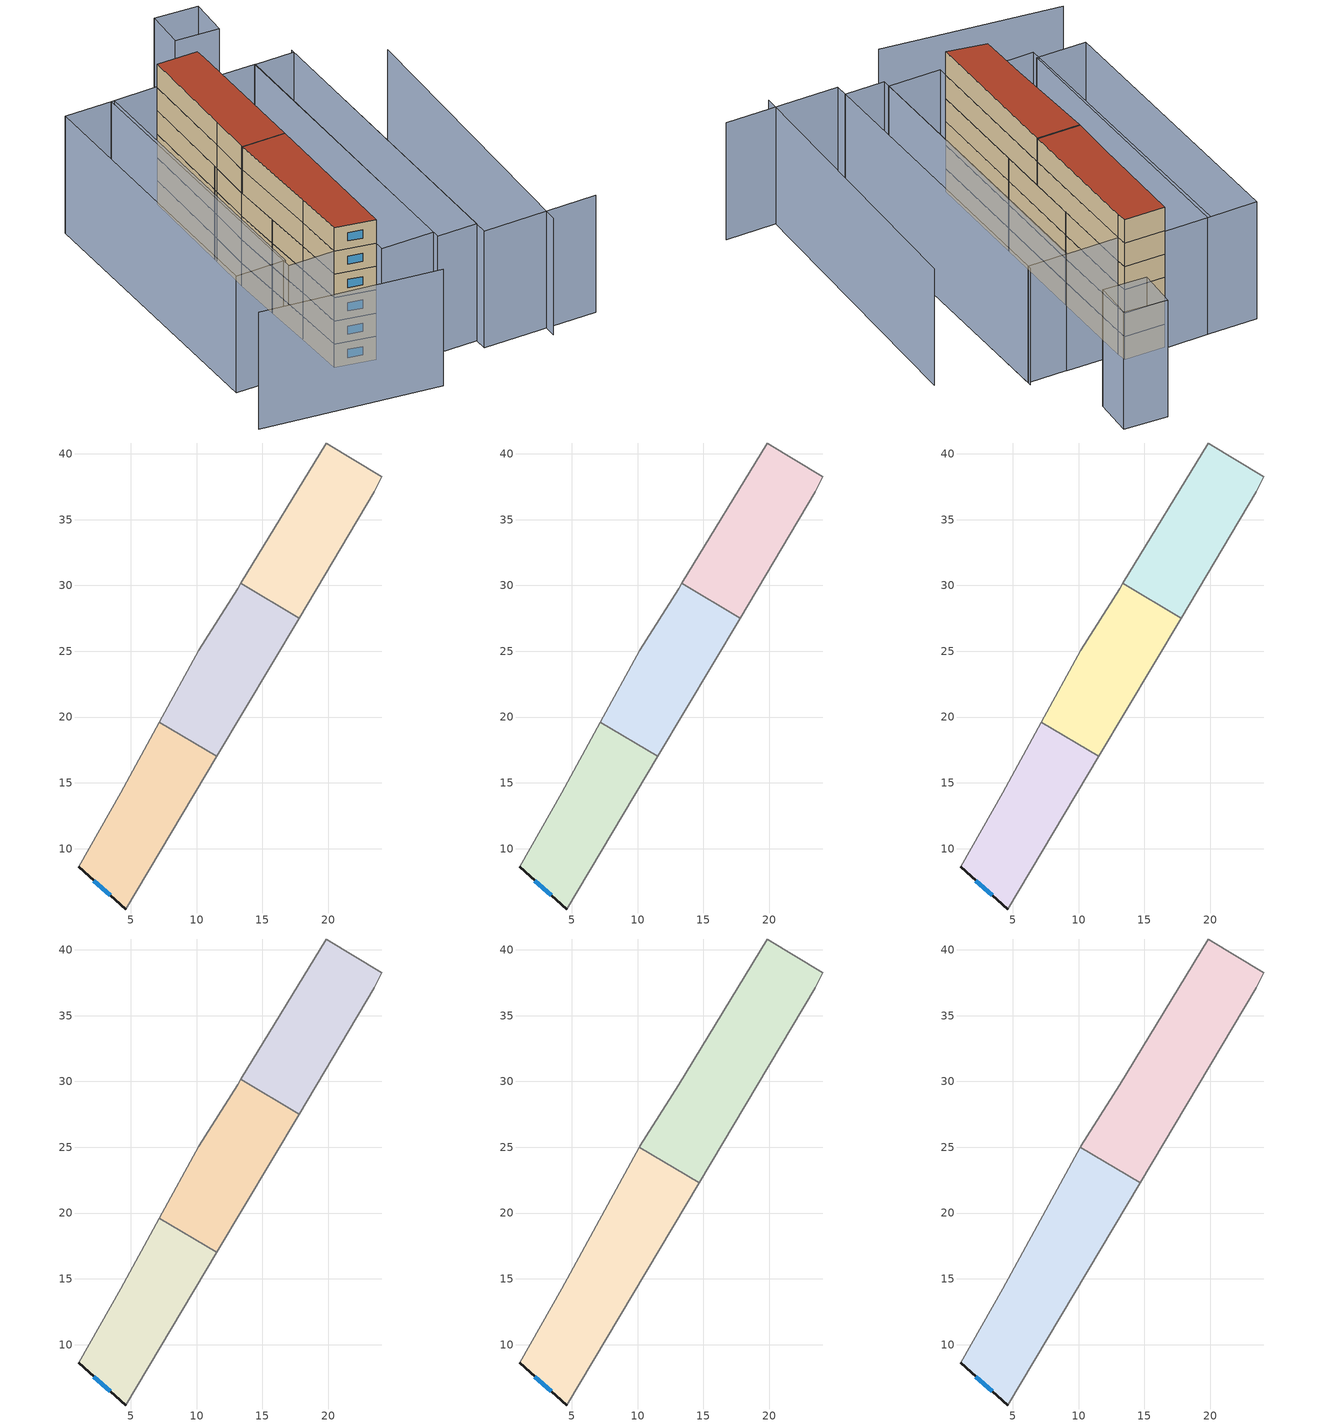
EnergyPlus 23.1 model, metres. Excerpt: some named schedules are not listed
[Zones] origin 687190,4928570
92e4ea4cc890200e_F0_dwelling_0
 floor ground (EU_floor_Construction): 11.54,17.02 4.62,5.42 1.04,8.62 4.23,14.25 7.19,19.62 z0
 wall outside (EU_wall_Construction): 1.04,8.62 4.62,5.42 z0:3
 wall adiabatic (EU_wall_Construction): 7.19,19.62 4.23,14.25 1.04,8.62 / 4.62,5.42 11.54,17.02 z0:3
 wall to 92e4ea4cc890200e_F0_dwelling_1 (EU_wall_Construction): 11.54,17.02 7.19,19.62 z0:3
 window (EU_Window_Construction): 2.21,7.58 3.46,6.46 z0.98:2.02
92e4ea4cc890200e_F0_dwelling_1
 floor ground (EU_floor_Construction): 17.8,27.53 11.54,17.02 7.19,19.62 10.18,25.07 13.12,29.76 13.36,30.17 z0
 wall adiabatic (EU_wall_Construction): 13.36,30.17 13.12,29.76 10.18,25.07 7.19,19.62 / 11.54,17.02 17.8,27.53 z0:3
 wall to 92e4ea4cc890200e_F0_dwelling_2 (EU_wall_Construction): 17.8,27.53 13.36,30.17 z0:3
92e4ea4cc890200e_F0_dwelling_2
 floor ground (EU_floor_Construction): 24.08,38.25 23.52,37.13 17.8,27.53 13.36,30.17 19.84,40.82 z0
 wall adiabatic (EU_wall_Construction): 17.8,27.53 23.52,37.13 24.08,38.25 19.84,40.82 13.36,30.17 z0:3
92e4ea4cc890200e_F1_dwelling_0
 floor to 92e4ea4cc890200e_F0_dwelling_0 (EU_floor_Construction): 11.54,17.02 4.62,5.42 1.04,8.62 4.23,14.25 7.19,19.62 z3
 wall outside (EU_wall_Construction): 1.04,8.62 4.62,5.42 z3:6
 wall adiabatic (EU_wall_Construction): 7.19,19.62 4.23,14.25 1.04,8.62 / 4.62,5.42 11.54,17.02 z3:6
 wall to 92e4ea4cc890200e_F1_dwelling_1 (EU_wall_Construction): 11.54,17.02 7.19,19.62 z3:6
 window (EU_Window_Construction): 2.21,7.58 3.46,6.46 z3.98:5.02
92e4ea4cc890200e_F1_dwelling_1
 floor to 92e4ea4cc890200e_F0_dwelling_1 (EU_floor_Construction): 17.8,27.53 11.54,17.02 7.19,19.62 10.18,25.07 13.12,29.76 13.36,30.17 z3
 wall adiabatic (EU_wall_Construction): 13.36,30.17 13.12,29.76 10.18,25.07 7.19,19.62 / 11.54,17.02 17.8,27.53 z3:6
 wall to 92e4ea4cc890200e_F1_dwelling_2 (EU_wall_Construction): 17.8,27.53 13.36,30.17 z3:6
92e4ea4cc890200e_F1_dwelling_2
 floor to 92e4ea4cc890200e_F0_dwelling_2 (EU_floor_Construction): 24.08,38.25 23.52,37.13 17.8,27.53 13.36,30.17 19.84,40.82 z3
 wall adiabatic (EU_wall_Construction): 17.8,27.53 23.52,37.13 24.08,38.25 19.84,40.82 13.36,30.17 z3:6
92e4ea4cc890200e_F2_dwelling_0
 floor to 92e4ea4cc890200e_F1_dwelling_0 (EU_floor_Construction): 11.54,17.02 4.62,5.42 1.04,8.62 4.23,14.25 7.19,19.62 z6
 wall outside (EU_wall_Construction): 1.04,8.62 4.62,5.42 z6:9
 wall adiabatic (EU_wall_Construction): 7.19,19.62 4.23,14.25 1.04,8.62 / 4.62,5.42 11.54,17.02 z6:9
 wall to 92e4ea4cc890200e_F2_dwelling_1 (EU_wall_Construction): 11.54,17.02 7.19,19.62 z6:9
 window (EU_Window_Construction): 2.21,7.58 3.46,6.46 z6.98:8.02
92e4ea4cc890200e_F2_dwelling_1
 floor to 92e4ea4cc890200e_F1_dwelling_1 (EU_floor_Construction): 17.8,27.53 11.54,17.02 7.19,19.62 10.18,25.07 13.12,29.76 13.36,30.17 z6
 wall adiabatic (EU_wall_Construction): 13.36,30.17 13.12,29.76 10.18,25.07 7.19,19.62 / 11.54,17.02 17.8,27.53 z6:9
 wall to 92e4ea4cc890200e_F2_dwelling_2 (EU_wall_Construction): 17.8,27.53 13.36,30.17 z6:9
92e4ea4cc890200e_F2_dwelling_2
 floor to 92e4ea4cc890200e_F1_dwelling_2 (EU_floor_Construction): 24.08,38.25 23.52,37.13 17.8,27.53 13.36,30.17 19.84,40.82 z6
 wall adiabatic (EU_wall_Construction): 17.8,27.53 23.52,37.13 24.08,38.25 19.84,40.82 13.36,30.17 z6:9
92e4ea4cc890200e_F3_dwelling_0
 floor to 92e4ea4cc890200e_F2_dwelling_0 (EU_floor_Construction): 11.54,17.02 4.62,5.42 1.04,8.62 4.23,14.25 7.19,19.62 z9
 wall outside (EU_wall_Construction): 1.04,8.62 4.62,5.42 z9:12
 wall adiabatic (EU_wall_Construction): 7.19,19.62 4.23,14.25 1.04,8.62 / 4.62,5.42 11.54,17.02 z9:12
 wall to 92e4ea4cc890200e_F3_dwelling_1 (EU_wall_Construction): 11.54,17.02 7.19,19.62 z9:12
 window (EU_Window_Construction): 2.21,7.58 3.46,6.46 z9.98:11.02
92e4ea4cc890200e_F3_dwelling_1
 floor to 92e4ea4cc890200e_F2_dwelling_1 (EU_floor_Construction): 17.8,27.53 11.54,17.02 7.19,19.62 10.18,25.07 13.12,29.76 13.36,30.17 z9
 wall adiabatic (EU_wall_Construction): 13.36,30.17 13.12,29.76 10.18,25.07 7.19,19.62 / 11.54,17.02 17.8,27.53 z9:12
 wall to 92e4ea4cc890200e_F3_dwelling_2 (EU_wall_Construction): 17.8,27.53 13.36,30.17 z9:12
92e4ea4cc890200e_F3_dwelling_2
 floor to 92e4ea4cc890200e_F2_dwelling_2 (EU_floor_Construction): 24.08,38.25 23.52,37.13 17.8,27.53 13.36,30.17 19.84,40.82 z9
 wall adiabatic (EU_wall_Construction): 17.8,27.53 23.52,37.13 24.08,38.25 19.84,40.82 13.36,30.17 z9:12
92e4ea4cc890200e_F4_dwelling_0
 floor to 92e4ea4cc890200e_F3_dwelling_0 (EU_floor_Construction): 11.54,17.02 4.62,5.42 1.04,8.62 4.23,14.25 7.19,19.62 z12
 floor to 92e4ea4cc890200e_F3_dwelling_1 (EU_floor_Construction): 14.68,22.3 11.54,17.02 7.19,19.62 10.15,25 z12
 wall outside (EU_wall_Construction): 1.04,8.62 4.62,5.42 z12:15
 wall adiabatic (EU_wall_Construction): 10.15,25 4.23,14.25 1.04,8.62 / 4.62,5.42 14.68,22.3 z12:15
 wall to 92e4ea4cc890200e_F4_dwelling_1 (EU_wall_Construction): 14.68,22.3 10.15,25 z12:15
 window (EU_Window_Construction): 2.21,7.58 3.46,6.46 z12.98:14.02
92e4ea4cc890200e_F4_dwelling_1
 floor to 92e4ea4cc890200e_F3_dwelling_1 (EU_floor_Construction): 17.8,27.53 14.68,22.3 10.15,25 10.18,25.07 13.12,29.76 13.36,30.16 z12
 floor to 92e4ea4cc890200e_F3_dwelling_2 (EU_floor_Construction): 24.08,38.25 23.52,37.13 17.8,27.53 13.36,30.16 19.84,40.82 z12
 wall adiabatic (EU_wall_Construction): 14.68,22.3 23.52,37.13 24.08,38.25 19.84,40.82 13.12,29.76 10.18,25.07 10.15,25 z12:15
92e4ea4cc890200e_F5_dwelling_0
 floor to 92e4ea4cc890200e_F4_dwelling_0 (EU_floor_Construction): 14.68,22.3 4.62,5.42 1.04,8.62 4.23,14.25 10.15,25 z15
 wall outside (EU_wall_Construction): 1.04,8.62 4.62,5.42 z15:18
 wall adiabatic (EU_wall_Construction): 10.15,25 4.23,14.25 1.04,8.62 / 4.62,5.42 14.68,22.3 z15:18
 wall to 92e4ea4cc890200e_F5_dwelling_1 (EU_wall_Construction): 14.68,22.3 10.15,25 z15:18
 window (EU_Window_Construction): 2.21,7.58 3.46,6.46 z15.98:17.02
 roof outside (EU_roof_Construction): 4.62,5.42 14.68,22.3 10.15,25 4.23,14.25 1.04,8.62 z18
92e4ea4cc890200e_F5_dwelling_1
 floor to 92e4ea4cc890200e_F4_dwelling_1 (EU_floor_Construction): 24.08,38.25 23.52,37.13 14.68,22.3 10.15,25 10.18,25.07 13.12,29.76 19.84,40.82 z15
 wall adiabatic (EU_wall_Construction): 14.68,22.3 23.52,37.13 24.08,38.25 19.84,40.82 13.12,29.76 10.18,25.07 10.15,25 z15:18
 roof outside (EU_roof_Construction): 14.68,22.3 23.52,37.13 24.08,38.25 19.84,40.82 13.12,29.76 10.18,25.07 10.15,25 z18
shading: -13.38,9.86 3.66,-3.36 / 18.13,-8.84 38.36,22.77 / 24.25,-10.64 12.32,-3.55 / 12.32,-3.55 33.29,31.74 / 33.06,31.35 13.13,-2.18 / 13.13,-2.18 8.95,0.3 / 8.95,0.3 28.88,33.83 / 28.88,33.83 33.06,31.35 / 28.99,33.87 9.44,1.12 / 9.44,1.12 3.97,4.38 / 3.97,4.38 23.52,37.13 / 23.52,37.13 28.99,33.87 / 19.91,40.95 1.04,8.62 / 1.04,8.62 -3.86,11.48 / -3.86,11.48 15.01,43.81 / 15.01,43.81 19.91,40.95 / 15.36,43.62 -3.12,12.35 / -3.12,12.35 -8.35,15.44 / -8.35,15.44 10.12,46.72 / 10.12,46.72 15.36,43.62 / 31.57,47.71 35.97,44.76 / 35.97,44.76 33.2,40.63 / 33.2,40.63 28.8,43.59 / 28.8,43.59 31.57,47.71 z0:15
[Building]
EU S2 Campaign: North Axis=0; Terrain=City; Solar Distribution=FullExterior
[Site:Location]
Bologna: Latitude=44.5; Longitude=11.25; Time Zone=1; Elevation=37
[SizingPeriod:WeatherFileDays]
AnnualSizingPeriod: Begin Month=1; Begin Day of Month=1; End Month=12; End Day of Month=31; Day of Week for Start Day=Monday; Use Weather File Daylight Saving Period=No; Use Weather File Rain and Snow Indicators=No
[MATERIAL]
EU_InternalMass_Material: Roughness=MediumRough; Thickness=0.1; Conductivity=1; Density=1800; Specific Heat=900; Thermal Absorptance=0.9; Solar Absorptance=0.7; Visible Absorptance=0.7
[MATERIAL:NOMASS] Roughness=MediumRough; Thermal Absorptance=0.9; Solar Absorptance=0.7; Visible Absorptance=0.7
Name | Thermal Resistance
EU_wall_NoMass | 0.905828
EU_roof_NoMass | 0.37593
EU_floor_NoMass | 0.67114
[WINDOWMATERIAL:SIMPLEGLAZINGSYSTEM]
EU_Window_SimpleGlazing: UFactor=4.52486; Solar Heat Gain Coefficient=0.85; Visible Transmittance=0.85
[CONSTRUCTION]
EU_wall_Construction: EU_wall_NoMass
EU_roof_Construction: EU_roof_NoMass
EU_floor_Construction: EU_floor_NoMass
EU_InternalMass_Construction: EU_InternalMass_Material
EU_Window_Construction: EU_Window_SimpleGlazing
[ZONE] Type=1; Multiplier=1; Ceiling Height=autocalculate; Floor Area=autocalculate; Part of Total Floor Area=Yes
Name | Volume
92e4ea4cc890200e_F0_dwelling_0; 92e4ea4cc890200e_F1_dwelling_0; 92e4ea4cc890200e_F2_dwelling_0; 92e4ea4cc890200e_F3_dwelling_0 | 190.512
92e4ea4cc890200e_F4_dwelling_0; 92e4ea4cc890200e_F5_dwelling_0 | 285.77
92e4ea4cc890200e_F0_dwelling_1; 92e4ea4cc890200e_F1_dwelling_1; 92e4ea4cc890200e_F2_dwelling_1; 92e4ea4cc890200e_F3_dwelling_1 | 190.518
92e4ea4cc890200e_F4_dwelling_1; 92e4ea4cc890200e_F5_dwelling_1 | 285.769
92e4ea4cc890200e_F0_dwelling_2; 92e4ea4cc890200e_F1_dwelling_2; 92e4ea4cc890200e_F2_dwelling_2; 92e4ea4cc890200e_F3_dwelling_2 | 190.511
[INTERNALMASS] Construction=EU_InternalMass_Construction
Name | Zone or ZoneList | Surface Area
92e4ea4cc890200e_F0_dwelling_0_EU_InternalMass | 92e4ea4cc890200e_F0_dwelling_0 | 63.5042
92e4ea4cc890200e_F0_dwelling_1_EU_InternalMass | 92e4ea4cc890200e_F0_dwelling_1 | 63.5061
92e4ea4cc890200e_F0_dwelling_2_EU_InternalMass | 92e4ea4cc890200e_F0_dwelling_2 | 63.5037
92e4ea4cc890200e_F1_dwelling_0_EU_InternalMass | 92e4ea4cc890200e_F1_dwelling_0 | 63.5042
92e4ea4cc890200e_F1_dwelling_1_EU_InternalMass | 92e4ea4cc890200e_F1_dwelling_1 | 63.5061
92e4ea4cc890200e_F1_dwelling_2_EU_InternalMass | 92e4ea4cc890200e_F1_dwelling_2 | 63.5037
92e4ea4cc890200e_F2_dwelling_0_EU_InternalMass | 92e4ea4cc890200e_F2_dwelling_0 | 63.5042
92e4ea4cc890200e_F2_dwelling_1_EU_InternalMass | 92e4ea4cc890200e_F2_dwelling_1 | 63.5061
92e4ea4cc890200e_F2_dwelling_2_EU_InternalMass | 92e4ea4cc890200e_F2_dwelling_2 | 63.5037
92e4ea4cc890200e_F3_dwelling_0_EU_InternalMass | 92e4ea4cc890200e_F3_dwelling_0 | 63.5042
92e4ea4cc890200e_F3_dwelling_1_EU_InternalMass | 92e4ea4cc890200e_F3_dwelling_1 | 63.5061
92e4ea4cc890200e_F3_dwelling_2_EU_InternalMass | 92e4ea4cc890200e_F3_dwelling_2 | 63.5037
92e4ea4cc890200e_F4_dwelling_0_EU_InternalMass | 92e4ea4cc890200e_F4_dwelling_0 | 95.2569
92e4ea4cc890200e_F4_dwelling_1_EU_InternalMass | 92e4ea4cc890200e_F4_dwelling_1 | 95.2563
92e4ea4cc890200e_F5_dwelling_0_EU_InternalMass | 92e4ea4cc890200e_F5_dwelling_0 | 95.2569
92e4ea4cc890200e_F5_dwelling_1_EU_InternalMass | 92e4ea4cc890200e_F5_dwelling_1 | 95.2563
[OTHEREQUIPMENT] Fuel Type=Electricity; Design Level Calculation Method=Watts/Area; Power per Zone Floor Area=1; Fraction Latent=0; Fraction Radiant=0; Fraction Lost=0; Carbon Dioxide Generation Rate=0; EndUse Subcategory=EU_Step8_InternalGains
Name | Zone or ZoneList or Space or SpaceList | Schedule
EU_Step8_InternalGain_92e4ea4cc890200e_F0_dwelling_0_f000 | 92e4ea4cc890200e_F0_dwelling_0 | EU_Step8_GainSchedule_92e4ea4cc890200e_F0_dwelling_0_f000
EU_Step8_InternalGain_92e4ea4cc890200e_F0_dwelling_1_f000 | 92e4ea4cc890200e_F0_dwelling_1 | EU_Step8_GainSchedule_92e4ea4cc890200e_F0_dwelling_1_f000
EU_Step8_InternalGain_92e4ea4cc890200e_F0_dwelling_2_f000 | 92e4ea4cc890200e_F0_dwelling_2 | EU_Step8_GainSchedule_92e4ea4cc890200e_F0_dwelling_2_f000
EU_Step8_InternalGain_92e4ea4cc890200e_F1_dwelling_0_f000 | 92e4ea4cc890200e_F1_dwelling_0 | EU_Step8_GainSchedule_92e4ea4cc890200e_F1_dwelling_0_f000
EU_Step8_InternalGain_92e4ea4cc890200e_F1_dwelling_1_f000 | 92e4ea4cc890200e_F1_dwelling_1 | EU_Step8_GainSchedule_92e4ea4cc890200e_F1_dwelling_1_f000
EU_Step8_InternalGain_92e4ea4cc890200e_F1_dwelling_2_f000 | 92e4ea4cc890200e_F1_dwelling_2 | EU_Step8_GainSchedule_92e4ea4cc890200e_F1_dwelling_2_f000
EU_Step8_InternalGain_92e4ea4cc890200e_F2_dwelling_0_f000 | 92e4ea4cc890200e_F2_dwelling_0 | EU_Step8_GainSchedule_92e4ea4cc890200e_F2_dwelling_0_f000
EU_Step8_InternalGain_92e4ea4cc890200e_F2_dwelling_1_f000 | 92e4ea4cc890200e_F2_dwelling_1 | EU_Step8_GainSchedule_92e4ea4cc890200e_F2_dwelling_1_f000
EU_Step8_InternalGain_92e4ea4cc890200e_F2_dwelling_2_f000 | 92e4ea4cc890200e_F2_dwelling_2 | EU_Step8_GainSchedule_92e4ea4cc890200e_F2_dwelling_2_f000
EU_Step8_InternalGain_92e4ea4cc890200e_F3_dwelling_0_f000 | 92e4ea4cc890200e_F3_dwelling_0 | EU_Step8_GainSchedule_92e4ea4cc890200e_F3_dwelling_0_f000
EU_Step8_InternalGain_92e4ea4cc890200e_F3_dwelling_1_f000 | 92e4ea4cc890200e_F3_dwelling_1 | EU_Step8_GainSchedule_92e4ea4cc890200e_F3_dwelling_1_f000
EU_Step8_InternalGain_92e4ea4cc890200e_F3_dwelling_2_f000 | 92e4ea4cc890200e_F3_dwelling_2 | EU_Step8_GainSchedule_92e4ea4cc890200e_F3_dwelling_2_f000
EU_Step8_InternalGain_92e4ea4cc890200e_F4_dwelling_0_f000 | 92e4ea4cc890200e_F4_dwelling_0 | EU_Step8_GainSchedule_92e4ea4cc890200e_F4_dwelling_0_f000
EU_Step8_InternalGain_92e4ea4cc890200e_F4_dwelling_1_f000 | 92e4ea4cc890200e_F4_dwelling_1 | EU_Step8_GainSchedule_92e4ea4cc890200e_F4_dwelling_1_f000
EU_Step8_InternalGain_92e4ea4cc890200e_F5_dwelling_0_f000 | 92e4ea4cc890200e_F5_dwelling_0 | EU_Step8_GainSchedule_92e4ea4cc890200e_F5_dwelling_0_f000
EU_Step8_InternalGain_92e4ea4cc890200e_F5_dwelling_1_f000 | 92e4ea4cc890200e_F5_dwelling_1 | EU_Step8_GainSchedule_92e4ea4cc890200e_F5_dwelling_1_f000
[ZONEVENTILATION:DESIGNFLOWRATE] Schedule=EU_AlwaysOn; Design Flow Rate Calculation Method=AirChanges/Hour; Air Changes per Hour=0.73129; Ventilation Type=Natural; Fan Pressure Rise=0; Fan Total Efficiency=1; Constant Term Coefficient=1; Temperature Term Coefficient=0; Velocity Term Coefficient=0; Velocity Squared Term Coefficient=0; Minimum Indoor Temperature=-100; Maximum Indoor Temperature=100; Delta Temperature=-100; Minimum Outdoor Temperature=-100; Maximum Outdoor Temperature=100; Maximum Wind Speed=40
Name | Zone or ZoneList or Space or SpaceList
EU_ConstantAir_92e4ea4cc890200e_F0_dwelling_0 | 92e4ea4cc890200e_F0_dwelling_0
EU_ConstantAir_92e4ea4cc890200e_F0_dwelling_1 | 92e4ea4cc890200e_F0_dwelling_1
EU_ConstantAir_92e4ea4cc890200e_F0_dwelling_2 | 92e4ea4cc890200e_F0_dwelling_2
EU_ConstantAir_92e4ea4cc890200e_F1_dwelling_0 | 92e4ea4cc890200e_F1_dwelling_0
EU_ConstantAir_92e4ea4cc890200e_F1_dwelling_1 | 92e4ea4cc890200e_F1_dwelling_1
EU_ConstantAir_92e4ea4cc890200e_F1_dwelling_2 | 92e4ea4cc890200e_F1_dwelling_2
EU_ConstantAir_92e4ea4cc890200e_F2_dwelling_0 | 92e4ea4cc890200e_F2_dwelling_0
EU_ConstantAir_92e4ea4cc890200e_F2_dwelling_1 | 92e4ea4cc890200e_F2_dwelling_1
EU_ConstantAir_92e4ea4cc890200e_F2_dwelling_2 | 92e4ea4cc890200e_F2_dwelling_2
EU_ConstantAir_92e4ea4cc890200e_F3_dwelling_0 | 92e4ea4cc890200e_F3_dwelling_0
EU_ConstantAir_92e4ea4cc890200e_F3_dwelling_1 | 92e4ea4cc890200e_F3_dwelling_1
EU_ConstantAir_92e4ea4cc890200e_F3_dwelling_2 | 92e4ea4cc890200e_F3_dwelling_2
EU_ConstantAir_92e4ea4cc890200e_F4_dwelling_0 | 92e4ea4cc890200e_F4_dwelling_0
EU_ConstantAir_92e4ea4cc890200e_F4_dwelling_1 | 92e4ea4cc890200e_F4_dwelling_1
EU_ConstantAir_92e4ea4cc890200e_F5_dwelling_0 | 92e4ea4cc890200e_F5_dwelling_0
EU_ConstantAir_92e4ea4cc890200e_F5_dwelling_1 | 92e4ea4cc890200e_F5_dwelling_1
[HVACTEMPLATE:THERMOSTAT] Constant Heating Setpoint=20; Constant Cooling Setpoint=50
EU_HeatOnly_92e4ea4cc890200e_F0_dwelling_0; EU_HeatOnly_92e4ea4cc890200e_F0_dwelling_1; EU_HeatOnly_92e4ea4cc890200e_F0_dwelling_2; EU_HeatOnly_92e4ea4cc890200e_F1_dwelling_0; EU_HeatOnly_92e4ea4cc890200e_F1_dwelling_1; EU_HeatOnly_92e4ea4cc890200e_F1_dwelling_2; EU_HeatOnly_92e4ea4cc890200e_F2_dwelling_0; EU_HeatOnly_92e4ea4cc890200e_F2_dwelling_1; EU_HeatOnly_92e4ea4cc890200e_F2_dwelling_2; EU_HeatOnly_92e4ea4cc890200e_F3_dwelling_0; EU_HeatOnly_92e4ea4cc890200e_F3_dwelling_1; EU_HeatOnly_92e4ea4cc890200e_F3_dwelling_2; EU_HeatOnly_92e4ea4cc890200e_F4_dwelling_0; EU_HeatOnly_92e4ea4cc890200e_F4_dwelling_1; EU_HeatOnly_92e4ea4cc890200e_F5_dwelling_0; EU_HeatOnly_92e4ea4cc890200e_F5_dwelling_1
[HVACTEMPLATE:ZONE:IDEALLOADSAIRSYSTEM] System Availability Schedule=EU_AlwaysOn; Maximum Heating Supply Air Temperature=50; Minimum Cooling Supply Air Temperature=13; Maximum Heating Supply Air Humidity Ratio=0.0156; Minimum Cooling Supply Air Humidity Ratio=0.0077; Heating Limit=NoLimit; Cooling Limit=NoLimit; Heating Availability Schedule=EU_AlwaysOn; Cooling Availability Schedule=EU_CoolingOff; Dehumidification Control Type=ConstantSensibleHeatRatio; Cooling Sensible Heat Ratio=0.7; Dehumidification Setpoint=60; Humidification Control Type=None; Humidification Setpoint=30; Outdoor Air Method=None; Outdoor Air Flow Rate per Person=0.00944; Outdoor Air Flow Rate per Zone Floor Area=0; Outdoor Air Flow Rate per Zone=0; Demand Controlled Ventilation Type=None; Outdoor Air Economizer Type=NoEconomizer; Heat Recovery Type=None; Sensible Heat Recovery Effectiveness=0.7; Latent Heat Recovery Effectiveness=0.65
Name | Template Thermostat
92e4ea4cc890200e_F0_dwelling_0 | EU_HeatOnly_92e4ea4cc890200e_F0_dwelling_0
92e4ea4cc890200e_F0_dwelling_1 | EU_HeatOnly_92e4ea4cc890200e_F0_dwelling_1
